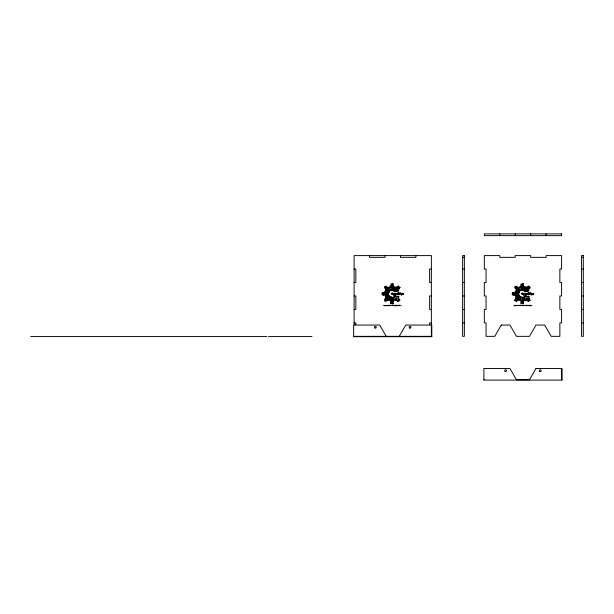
<?xml version="1.0" encoding="UTF-8"?>
<svg xmlns="http://www.w3.org/2000/svg" width="614" height="614" viewBox="0 0 614 614"><rect width="100%" height="100%" fill="white"/><g stroke="black" fill="none" stroke-linecap="round" stroke-linejoin="round"><path stroke-width="0.92" d="M394.61 305.734L394.902 305.396L394.71 305.787M524.932 305.726L525.147 305.488M400.198 292.778C398.133 293.784 400.98 296.6 400.205 292.755M530.427 292.778L529.989 293.208M398.762 298.097L398.409 298.419L398.831 298.266M529.022 298.12L528.677 298.481L529.015 298.128M384.303 305.665L384.072 305.665M384.594 305.358L384.579 305.772M385.047 305.358L385.032 305.772M398.018 305.665L397.78 305.235M515.276 305.358L515.261 305.772M519.559 305.665L519.329 305.373M521.225 285.049L520.849 284.934L521.301 285.18M527.326 305.665L527.096 305.665M387.158 287.728L387.403 287.152L387.687 287.475M399.844 305.665L399.676 305.373M529.682 305.649L530.105 305.734M529.322 299.463L529.836 299.264L529.322 299.471M516.842 296.984L516.727 296.57M387.887 293.715L387.549 294.075M518.116 293.715C518.684 294.321 516.934 293.922 518.116 293.615M392.146 299.218L392.876 298.673L392.853 299.571M527.894 286.968L527.679 286.4M515.315 299.417L515.407 299.018M392.592 305.68L392.315 305.212M395.731 305.657L395.5 305.219M522.76 305.657L522.545 305.212M525.96 305.657L525.791 305.204M520.119 296.815L520.411 296.539M393.896 290.721L393.528 290.499L393.674 291.005M513.511 292.364L513.427 292.847M514.24 292.356L514.417 292.64M393.965 305.642L393.958 305.542M397.626 305.665L397.573 305.634M401.28 305.665L401.226 305.634M522.368 305.665L522.314 305.634M524.195 305.665L524.141 305.634M527.848 305.665L527.802 305.634M400.013 287.459L399.553 287.559L400.075 287.39M520.542 305.665L520.503 305.219L520.488 305.634M520.994 305.665L520.941 305.634M526.474 305.542L526.444 305.219M395.339 305.764L395.155 305.35L395.232 305.734M403.306 294.244L402.73 294.236L403.528 293.715M533.535 294.244L532.952 294.236L533.758 293.715M395.516 294.244L394.94 294.236L395.738 293.715M525.745 294.244L525.162 294.236L525.968 293.715M398.693 296.846L398.946 296.378L398.663 296.815M392.707 283.798L393.167 283.967L392.699 283.691M396.038 300.154L396.552 299.724L396.061 300.292M399.384 305.665L399.215 305.189M520.695 296.877L520.495 296.547M389.882 298.12L390.013 297.291M520.104 298.12L520.242 297.291M523.865 297.759C523.635 297.506 523.228 299.44 522.875 297.498C523.021 295.794 525.415 297.997 523.88 297.767M526.651 287.951L526.482 287.191L526.229 287.598M397.588 288.956C398.77 288.189 398.056 290.238 397.588 289.017M527.81 288.956C528.999 288.119 528.301 290.238 527.81 289.017M520.511 286.838L521.363 287.383M385.592 286.477L386.014 286.078L386.099 286.477M515.821 286.477L516.244 286.078L516.328 286.477M391.816 284.973C392.876 285.487 391.225 285.825 391.786 284.98M400.121 300.192L399.66 300.116M530.35 300.192L529.913 300.131M388.34 295.157L388.616 295.687L388.263 295.188M518.561 295.157L518.838 295.687L518.492 295.188M514.977 292.962L515.131 293.423M514.578 293.024C516.113 294.505 513.695 290.368 516.267 292.279C516.696 293.431 515.668 295.05 514.686 294.259A1.144 1.144 0 0 1 514.363 294.106L513.757 294.045L514.018 293.707A1.144 1.144 0 0 1 513.903 293.369L513.519 292.901L514.555 293.001M521.946 288.15C522.453 286.454 520.756 288.657 520.503 287.252C516.896 288.135 521.509 293.699 520.281 289.102L521.401 288.918C520.71 290.468 523.42 291.189 522.437 289.724A1.589 1.589 0 0 0 522.483 289.232L523.005 288.948L522.261 288.534A1.589 1.589 0 0 0 521.946 288.15M522.361 303.562L522.291 303.569M397.02 290.437C397.826 289.463 398.049 290.767 398.616 290.268C399.184 291.496 397.089 291.673 397.074 290.46M391.08 302.057L390.573 302.226L391.072 301.958M388.263 288.787L387.918 288.634M518.485 288.787L518.147 288.634A0.775 0.775 0 0 0 517.924 288.687M399.637 299.432C399.138 300.254 397.772 298.258 398.655 297.506C396.567 296.117 395.324 296.524 393.873 298.227C394.196 299.371 394.986 302.142 395.838 299.455A0.814 0.814 0 0 1 395.838 298.274A0.814 0.814 0 0 1 397.02 298.335A0.814 0.814 0 0 1 396.897 299.509C395.569 300.791 399.046 301.766 397.933 300.085A1.957 1.957 0 0 0 398.233 299.555L399.092 299.471M396.199 287.229L396.091 287.69L395.976 287.252M388.37 293.776L388.731 294.037M518.592 293.799L518.723 293.814M516.19 287.559L515.89 287.766M387.902 287.452C388.984 286.838 387.664 289.217 387.327 287.759M518.124 287.452C519.651 288.089 516.382 288.043 517.917 287.475M385.684 287.697L385.899 287.329M385.669 305.672L385.676 305.381M517.963 290.744L517.802 291.282L517.955 290.721M527.886 287.083L528.669 286.822A0.783 0.783 0 0 1 528.892 286.73C527.61 286.293 528.9 285.28 529.253 286.73A0.783 0.783 0 0 1 529.483 286.83L529.798 287.214L528.769 287.613L529.882 288.15L529.184 288.534L528.27 288.166L528.209 286.945L527.756 286.953M395.124 295.679L394.817 295.426L395.048 295.779M396.168 287.82L395.838 288.442L396.437 288.434M517.126 296.8L516.765 296.47M395.662 291.397C394.633 292.794 393.336 289.654 394.986 289.854A0.875 0.875 0 0 1 395.255 289.854L395.631 290.008A0.875 0.875 0 0 1 395.83 290.199L395.992 290.737M525.891 291.397C524.855 292.778 523.512 289.654 525.216 289.854A0.875 0.875 0 0 1 525.484 289.854L525.86 290.008A0.875 0.875 0 0 1 526.06 290.199L526.221 290.737M388.24 290.123C387.288 291.305 386.145 288.38 387.664 288.634A0.775 0.775 0 0 1 387.933 288.695M518.469 290.123C517.472 291.274 516.305 288.419 517.894 288.634M528.953 296.639L529.322 296.785L528.93 296.654M398.294 301.666L398.663 301.021L397.926 301.39M398.332 301.558L397.918 301.397M520.695 297.544L520.365 297.874M523.358 300.407L523.842 300.361L523.489 300.714M386.467 289.509L386.114 289.271M386.666 296.915L386.62 296.585M392.415 299.156L392.3 299.693L392.876 299.693M522.637 299.156C523.128 300.707 523.235 297.874 522.598 299.187M391.655 296.969C390.519 296.869 391.939 298.297 391.663 296.976M521.877 296.969C521.585 297.092 520.718 297.276 522.299 298.181C522.614 300.967 518.277 301.505 518.561 299.049A1.65 1.65 0 0 1 518.569 298.542L518.262 297.721L518.861 297.844A1.65 1.65 0 0 1 519.229 297.475L519.59 296.685L520.258 297.199M514.087 295.334C514.877 295.572 514.432 294.006 513.864 295.25M385.937 287.344L385.722 287.797M528.378 290.292C529.682 289.401 528.516 292.479 527.365 290.975C527.441 288.749 528.132 291.028 528.37 290.299M393.19 303.769L392.668 303.945L392.714 303.439M383.144 292.886L383.059 292.364M513.373 292.886L513.281 292.371M515.883 287.759L516.197 287.505M526.167 295.718C524.325 295.595 526.566 297.874 526.183 295.718M399.246 336.342L405.754 325.059L431.803 325.059L431.803 336.695L353.664 336.695L353.664 325.059L379.713 325.059L386.221 336.342M398.87 300.622C400.589 300.967 397.45 299.049 398.931 300.614M526.167 287.644L526.39 287.367M520.718 297.061L520.027 296.884M529.091 300.622C531.693 300.707 527.127 298.749 529.099 300.607M523.297 284.006L523.021 283.683M517.594 292.387C515.491 291.988 518.331 290.714 517.602 292.364M523.65 302.08L523.351 301.873M392.331 303.83L392.169 303.869M387.35 299.087C388.524 299.379 387.25 297.713 387.327 299.064M517.579 299.087C518.784 299.379 517.456 297.652 517.548 299.064M521.163 302.034L520.826 302.272L521.232 301.942M521.324 287.222L521.163 286.492L520.519 286.83M525.285 295.695L525.277 295.779M393.267 300.714L393.597 300.307M386.482 296.485L386.62 296.984M397.649 286.991L398.033 287.321L398.44 286.822A0.783 0.783 0 0 1 398.663 286.73L399.023 286.73A0.783 0.783 0 0 1 399.254 286.83L399.576 287.214L398.547 287.613L399.66 288.15L398.954 288.534L398.049 288.166L397.657 287.083M384.924 299.141L385.216 299.125M390.496 298.396L390.535 299.171L389.606 299.394L389.276 298.811L389.875 298.135M390.519 298.373L391.041 297.652M517.088 287.16L517.234 286.615L516.643 286.6M387.825 300.046C387.541 299.156 387.058 300.883 387.818 300.123M518.047 300.046L517.725 299.97M393.121 303.638L392.722 303.423M523.351 303.638C523.212 302.832 522.414 304.268 523.381 303.846M523.911 290.99L524.057 290.453M529.905 287.298L530.151 287.697M389.89 299.202C388.977 297.867 391.233 299.049 389.921 298.995M392.476 301.566L392.453 302.18L392.4 301.551M390.266 296.547L390.489 297.061L389.821 296.961M393.167 290.176C391.555 288.948 394.434 289.862 393.367 289.117M393.896 290.629L393.812 290.952M390.466 297.544L390.151 297.928L390.512 297.583M391.057 285.195L390.88 284.812M385.185 301.121L385.431 300.875A1.243 1.243 0 0 0 385.807 300.952C386.705 301.535 387.257 300.192 387.434 299.21L385.692 298.066L385.132 298.719L385.607 299.241M517.786 305.442L517.755 305.519M529.015 289.163L529.138 289.025M384.594 292.947L384.901 293.423M514.778 292.993L515.108 293.415M396.214 305.219L396.122 305.795L396.076 305.265M528.462 301.428C528.838 302.318 529.107 300.33 528.147 301.39M523.266 284.021L522.882 283.745M392.83 287.958C391.463 287.797 392.845 286.715 392.837 287.943M386.029 299.954L385.73 299.509M523.059 287.958C521.685 287.789 523.067 286.746 523.059 287.943M386.989 305.787L387.05 305.381M396.567 289.915L397.181 289.954L396.59 289.846M526.781 289.931L527.411 289.954L526.82 289.846M524.164 290.583L524.041 290.952M398.747 288.795L399.154 288.925L398.616 289.002M517.924 287.49L518.178 287.552M395.523 294.183C395.447 296.002 394.011 292.049 395.738 293.699M403.314 294.183C403.244 296.009 401.786 292.057 403.528 293.699M525.753 294.183C525.676 296.009 524.226 292.064 525.968 293.699M533.535 294.183C533.405 296.048 532.054 292.011 533.758 293.699M387.365 292.387C385.262 292.111 388.109 290.583 387.373 292.364M529.567 305.718L529.429 305.196M386.413 286.6C388.125 286.799 383.474 287.989 386.881 287.912M383.274 293.83C381.624 294.236 384.97 294.881 382.246 295.027C381.348 294.075 382.706 292.794 383.313 293.799M513.534 293.814C511.708 294.405 515.246 294.59 512.636 295.119C511.385 294.29 512.959 292.655 513.534 293.799M516.581 305.634L516.873 305.542M526.183 305.665L526.305 305.265M386.505 289.44L386.045 289.217M516.735 289.44L516.458 289.217M389.806 296.877L390.182 296.539M525.868 287.007L525.223 286.861L525.223 287.552A1.297 1.297 0 0 0 525.085 287.928L524.617 288.043L525.1 288.526A1.297 1.297 0 0 0 525.269 288.895C525.599 290.33 527.902 289.631 528.071 287.943C526.896 284.881 526.244 290.967 525.891 287.083M391.141 305.465L391.072 305.511M398.455 305.465L398.455 305.534M516.343 305.465L516.274 305.511M521.37 305.465L521.37 305.534M528.685 305.465L528.646 305.519M531.885 305.465L531.816 305.511M383.896 305.204L383.911 305.642M388.462 305.204L388.485 305.642M389.099 305.373L389.245 305.795M389.836 305.204L389.852 305.642M393.49 305.204L393.513 305.642M400.067 305.219L400.067 305.642M520.388 297.943L520.818 297.836M527.51 294.62L527.004 293.415L526.513 294.705L526.781 293.246L527.464 293.454L527.526 294.613M514.125 305.204L514.141 305.642M515.691 305.365L515.875 305.78L515.737 305.35M517.065 305.365L517.111 305.665M518.692 305.204L518.715 305.642M520.066 305.204L520.081 305.642M523.719 305.204L523.742 305.642M528.055 305.196L528.155 305.795M530.78 305.78L530.918 305.35L530.749 305.795M521.908 296.992C522.591 297.767 520.388 297.56 520.511 299.409L519.59 299.141L520.104 298.135M383.689 295.334C384.387 295.418 384.709 294.474 383.612 294.904M523.596 289.117C524.448 289.509 521.647 289.532 523.734 290.061C525.469 290.437 523.596 287.298 523.581 289.102M394.303 299.478C393.267 300.453 393.39 298.811 394.272 299.371M524.533 299.478C523.504 300.476 523.573 298.78 524.502 299.371M526.267 287.935L526.068 288.442L526.605 288.35M522.023 284.98C523.197 285.487 521.332 285.802 522.007 284.98M518.792 291.297C519.214 291.65 517.172 291.796 519.183 292.348C520.603 291.773 518.439 289.931 518.784 291.289M385.623 299.256C388.017 300.822 382.936 298.88 384.74 300.238A1.228 1.228 0 0 0 384.955 300.561L385.108 301.198M517.74 299.962L517.602 300.353L518.047 300.123M388.155 293.622C385.623 293.906 390.957 294.459 387.979 295.488C386.344 295.449 385.669 293.139 387.05 292.855A1.243 1.243 0 0 1 387.403 292.694L387.864 292.233L387.971 292.678A1.243 1.243 0 0 1 388.34 292.817L388.992 292.817L388.194 293.615M518.408 293.615C515.76 293.991 519.928 293.929 519.037 295.142L517.848 295.541L516.712 294.996L516.297 293.745L516.881 292.617L517.28 292.855A1.243 1.243 0 0 1 517.625 292.694L518.093 292.233L518.201 292.678A1.243 1.243 0 0 1 518.569 292.817L519.221 292.817L518.423 293.615M517.034 287.175C515.384 286.838 515.468 288.296 517.111 287.912M383.121 292.425L383.366 292.74M393.52 300.323L393.137 300.43M396.989 305.726L396.867 305.634M514.417 305.726L514.302 305.665M387.465 294.052L387.703 293.653M515.453 291.213C516.029 291.021 516.067 290.399 516.098 289.985C517.395 289.486 517.364 291.949 516.259 291.566A0.791 0.791 0 0 1 516.013 291.55L515.683 291.397A0.791 0.791 0 0 1 515.514 291.205L515.522 291.213M388.432 288.971L388.831 289.156L388.125 289.401M518.661 288.971C519.674 289.463 516.313 289.102 518.584 289.992M387.933 290.852L387.518 291.251L387.741 290.729M390.826 290.261L391.003 290.537M521.056 290.261L521.532 290.629L521.125 290.215M385.531 299.885L385.999 299.954M515.875 299.563L516.374 299.962L515.952 299.509M391.387 285.449C393.866 285.694 388.739 283.668 392.423 283.599C393.612 284.343 393.812 286.523 392.369 286.5A1.312 1.312 0 0 1 391.978 286.577L391.387 286.945L391.387 286.462A1.297 1.297 0 0 1 391.049 286.231L390.366 286.078L391.379 285.449M530.358 305.365L530.296 305.642M462.626 257.343L464.361 257.343M581.565 257.343L583.3 257.343M354.101 269.062L355.836 269.062L355.836 282.517L354.101 282.517M431.366 269.062L429.631 269.062L429.631 282.517L431.366 282.517M462.626 269.062L464.361 269.062M581.565 269.062L583.3 269.062M462.626 282.517L464.361 282.517M581.565 282.517L583.3 282.517M354.101 295.971L355.836 295.971L355.836 309.433L354.101 309.433M431.366 295.971L429.631 295.971L429.631 309.433L431.366 309.433M462.626 295.971L464.361 295.971M581.565 295.971L583.3 295.971M462.626 309.433L464.361 309.433M581.565 309.433L583.3 309.433M354.101 322.887L355.836 322.887L355.836 324.683M431.366 322.887L429.631 322.887L429.631 324.683M462.626 322.887L464.361 322.887M581.565 322.887L583.3 322.887M353.664 336.342L431.803 336.342M30.7 336.564L266.844 336.564M268.587 336.564L311.989 336.564M483.893 379.751L484.323 379.751M562.033 379.751L561.595 379.751L561.595 368.469M390.028 297.199L389.368 296.685L389 297.491A1.635 1.635 0 0 0 388.631 297.844L388.04 297.721L388.34 298.542A1.65 1.65 0 0 0 388.34 299.049C387.856 302.357 394.173 299.732 391.072 297.613M524.778 295.91C523.811 296.547 525.415 297.007 524.786 295.925M394.549 295.91C393.559 296.478 395.193 297.046 394.556 295.925M526.236 300.062L526.781 299.724L526.236 300.238M516.481 289.232L516.182 289.532L516.673 289.647M389.56 287.229C388.908 285.84 389.061 288.833 389.545 287.229M526.213 290.744L525.039 290.529L525.991 291.305M395.984 290.744L394.81 290.529L395.769 291.305M393.367 290.054C395.286 290.706 393.39 287.214 393.351 289.102M520.142 299.21C519.145 298.005 521.47 298.841 520.15 298.995M522.015 287.022L521.616 286.462A1.297 1.297 0 0 1 521.278 286.231C519.413 285.418 522.522 285.932 522.683 285.172C521.892 285.057 520.043 283.845 521.762 284.036C523.635 282.77 524.387 286.769 522.598 286.5A1.312 1.312 0 0 1 522.199 286.577M385.615 290.806L384.924 291.013L385.293 291.213A0.791 0.791 0 0 0 385.454 291.389L385.784 291.55A0.791 0.791 0 0 0 386.029 291.566L386.843 291.358L386.912 290.33L385.515 289.823L386.283 290.806L385.63 290.806M518.201 297.092C518.331 298.511 519.183 295.687 518.224 297.138M399.56 299.394L399.146 299.225M515.507 286.615L515.161 286.393L514.616 287.383C514.801 288.795 516.727 289.324 517.042 288.135M385.277 286.615L384.932 286.393L384.395 287.383C384.571 288.795 386.498 289.324 386.812 288.135M390.957 290.514L391.356 290.376L390.903 290.215M384.602 292.947L384.932 293.415M386.874 305.764L386.874 305.35M388.355 289.992L387.434 289.424L388.109 289.401M522.407 301.973L522.967 301.689L522.529 301.881M399.223 305.672L399.154 305.235M529.383 305.649L529.383 305.235M546.145 233.896L546.145 235.638M530.688 233.896L530.688 235.638M515.238 233.896L515.238 235.638M499.781 233.896L499.781 235.638M431.366 336.342L431.366 255.601L354.101 255.601L354.101 324.683M415.916 255.601L415.916 257.343L400.458 257.343L400.458 255.601M385.009 255.601L385.009 257.343L369.551 257.343L369.551 255.601M515.576 286.669A1.044 1.044 0 0 1 515.875 286.546M516.359 286.546A1.044 1.044 0 0 1 516.666 286.661M518.492 288.841A0.775 0.775 0 0 1 518.661 289.01M385.346 286.669A1.044 1.044 0 0 1 385.646 286.546M386.129 286.546A1.044 1.044 0 0 1 386.436 286.661M388.263 288.841A0.775 0.775 0 0 1 388.432 289.01M391.916 302.94C392.177 303.961 394.756 302.142 392.446 302.295C390.565 300.998 395.37 301.827 393.229 300.914A1.213 1.213 0 0 0 392.922 300.707L392.922 300.254L392.377 300.591A1.213 1.213 0 0 0 392.008 300.668L391.371 300.561L390.803 301.666L391.179 302.84L391.916 302.94M396.467 291.489C395.101 291.021 398.11 290.79 396.467 291.489M522.146 302.94C522.407 303.961 524.985 302.142 522.668 302.295C520.795 300.967 525.607 301.858 523.458 300.914A1.213 1.213 0 0 0 523.151 300.707L523.143 300.254L522.598 300.591A1.213 1.213 0 0 0 522.238 300.668L521.593 300.561L521.033 301.666L521.409 302.84L522.146 302.94M526.697 291.489C525.446 290.737 528.27 291.143 526.697 291.489M393.374 295.127C392.622 291.274 395.393 294.213 393.374 295.127M523.604 295.127C522.752 291.435 525.684 294.014 523.604 295.127M524.809 299.586C523.397 300.975 526.712 300.967 526.068 299.455A0.814 0.814 0 0 1 526.068 298.274A0.814 0.814 0 0 1 527.249 298.335A0.814 0.814 0 0 1 527.119 299.509C525.799 300.791 529.276 301.766 528.155 300.085A1.957 1.957 0 0 0 528.462 299.555L529.191 299.502C529.437 295.503 523.067 296.078 524.809 299.586M396.276 293.684L396.276 294.712L396.774 293.415L397.281 294.62L397.112 293.315L396.283 293.622M519.106 287.229C519.851 288.956 520.25 285.571 519.106 287.229M385.254 294.528C384.241 296.416 386.927 294.897 385.254 294.528M388.954 292.295C386.682 291.719 389.575 291.827 388.301 291.028C389.023 290.184 389.99 291.827 388.954 292.295M397.972 296.247C398.693 297.383 396.36 296.577 397.972 296.247M515.476 294.528C514.471 296.332 517.172 295.012 515.476 294.528M528.201 296.247C528.869 297.376 526.582 296.478 528.24 296.301M401.97 294.705C400.788 297.046 401.234 290.913 401.97 294.705M532.2 294.705C531.041 296.992 531.486 290.875 532.2 294.705M382.614 292.939C382.015 293.952 381.693 291.988 382.614 292.939M391.502 293.239C391.686 297.329 393.927 291.166 391.502 293.239M395.631 295.656C397.388 296.455 394.111 297.245 395.631 295.633M512.844 292.939C512.237 293.914 511.899 292.011 512.844 292.939M521.731 293.239C521.915 297.329 524.149 291.166 521.731 293.239M514.824 305.335L514.808 305.772L514.755 305.381M529.621 293.676C529.222 295.656 532.062 294.19 530.642 292.663L529.621 293.676M387.741 297.084C388.877 298.266 388.493 295.825 387.741 297.084M389.084 289.232C387.994 290.898 391.893 292.072 390.051 289.102L391.172 288.918C390.512 290.43 393.19 291.189 392.208 289.724A1.589 1.589 0 0 0 392.254 289.232L392.776 288.948L392.031 288.534A1.589 1.589 0 0 0 391.724 288.15C391.578 286.792 388.271 287.736 389.084 289.232M394.48 287.291C394.019 287.014 393.628 288.442 393.121 287.498C392.599 286.393 394.779 286.185 394.48 287.291M516.604 301.205L516.029 300.952A1.243 1.243 0 0 1 515.653 300.875L515.008 300.983L515.184 300.561A1.228 1.228 0 0 1 514.969 300.238L514.501 300.238C515.269 298.25 517.479 302.18 515.56 298.166C517.18 298.297 517.755 299.195 517.387 300.737L516.604 301.205M524.709 287.291C524.256 287.099 524.049 288.02 523.496 287.759C522.399 286.961 524.909 285.748 524.709 287.291M384.049 292.371L384.049 292.371M390.542 289.301C391.701 289.985 389.783 288.964 390.542 289.301M394.303 297.59C392.661 296.946 394.011 299.333 392.737 297.997C392.024 296.861 394.004 296.424 394.303 297.59M520.772 289.301C521.9 290.008 520.02 288.941 520.772 289.301M396.606 298.841C396.951 296.708 394.718 300.553 396.606 298.841M526.827 298.841C527.403 297.744 525.269 299.878 526.827 298.841M398.202 286.139C399.223 285.395 397.941 287.152 398.202 286.139M383.266 293.177L383.673 293.369A1.144 1.144 0 0 0 383.788 293.707L383.535 294.045L384.134 294.106A1.144 1.144 0 0 0 384.456 294.259C385.415 295.058 386.467 293.438 386.052 292.325L384.748 291.642C385.231 294.098 384.771 292.748 383.266 293.177M390.811 303.439C391.671 304.928 391.893 302.149 390.811 303.439M521.04 303.439C521.885 304.928 522.123 302.165 521.04 303.439M392.139 305.642L392.131 305.611M531.509 305.642L531.501 305.611M386.659 305.642L386.651 305.611M390.312 305.642L390.304 305.611M390.773 305.642L390.765 305.611M387.273 305.473L387.273 305.457M388.647 295.91C389.836 297.491 389.69 294.804 388.647 295.879M518.876 295.91C520.035 297.506 519.912 294.82 518.876 295.879M386.037 297.69C386.145 298.65 388.731 297.322 386.597 297.168C385.047 295.756 389.314 297.03 387.48 296.002A1.113 1.113 0 0 0 387.227 295.779L387.273 295.365L386.736 295.61A1.113 1.113 0 0 0 386.39 295.633C385.523 295.219 384.709 297.414 386.037 297.69M516.267 297.69C516.297 298.565 518.876 297.498 516.98 297.153C514.985 295.94 519.597 296.884 517.702 296.002A1.113 1.113 0 0 0 517.456 295.779L517.502 295.365L516.965 295.61A1.113 1.113 0 0 0 516.62 295.633L516.366 295.311C515.653 296.048 515.039 297.184 516.267 297.69M396.46 289.44C396.544 290.123 394.495 289.401 395.04 288.895A1.297 1.297 0 0 1 394.879 288.526L394.388 288.043L394.856 287.928A1.297 1.297 0 0 1 395.002 287.544C395.355 285.126 395.738 290.322 396.636 288.035C396.276 285.932 397.542 287.398 397.849 288.288L397.281 289.47L396.46 289.44M390.281 286.838C390.964 288.143 391.671 286.254 390.289 286.83M398.847 292.694L398.056 292.909L398.056 293.576L398.847 293.576L398.056 293.799L398.056 294.467L398.931 294.682L397.841 294.682L397.841 292.786L398.847 292.694M529.076 292.694L528.286 292.909L528.286 293.576L529.076 293.576L528.286 293.799L528.286 294.467L529.153 294.682L528.071 294.682L528.071 292.786L529.076 292.694M501.254 325.059L494.746 336.342L486.065 336.342L486.065 322.887L484.323 322.887L484.323 309.433L486.065 309.433L486.065 295.971L484.323 295.971L484.323 282.517L486.065 282.517L486.065 269.062L484.323 269.062L484.323 255.601L499.781 255.601L499.781 257.343L515.238 257.343L515.238 255.601L530.688 255.601L530.688 257.343L546.145 257.343L546.145 255.601L561.595 255.601L561.595 269.062L559.861 269.062L559.861 282.517L561.595 282.517L561.595 295.971L559.861 295.971L559.861 309.433L561.595 309.433L561.595 322.887L559.861 322.887L559.861 336.342L551.18 336.342L544.664 325.059L535.984 325.059L529.475 336.342L516.451 336.342L509.935 325.059L501.254 325.059M535.984 368.469L529.475 379.751L516.451 379.751L509.935 368.469L483.893 368.469L483.893 380.104L562.033 380.104L562.033 368.469L535.984 368.469M561.595 233.896L484.323 233.896L484.323 235.638L561.595 235.638L561.595 233.896M464.361 255.601L462.626 255.601L462.626 336.342L464.361 336.342L464.361 255.601M583.3 255.601L581.565 255.601L581.565 336.342L583.3 336.342L583.3 255.601M539.89 371.393A0.867 0.867 0 0 0 541.195 370.641A0.867 0.867 0 0 0 539.89 369.889A0.867 0.867 0 0 0 539.89 371.393M505.161 371.393A0.867 0.867 0 0 0 506.466 370.641A0.867 0.867 0 0 0 505.161 369.889A0.867 0.867 0 0 0 505.161 371.393M409.661 327.983A0.867 0.867 0 0 0 410.966 327.231A0.867 0.867 0 0 0 409.661 326.479A0.867 0.867 0 0 0 409.661 327.983M374.939 327.983A0.867 0.867 0 0 0 376.236 327.231A0.867 0.867 0 0 0 374.939 326.479A0.867 0.867 0 0 0 374.939 327.983"/></g></svg>
